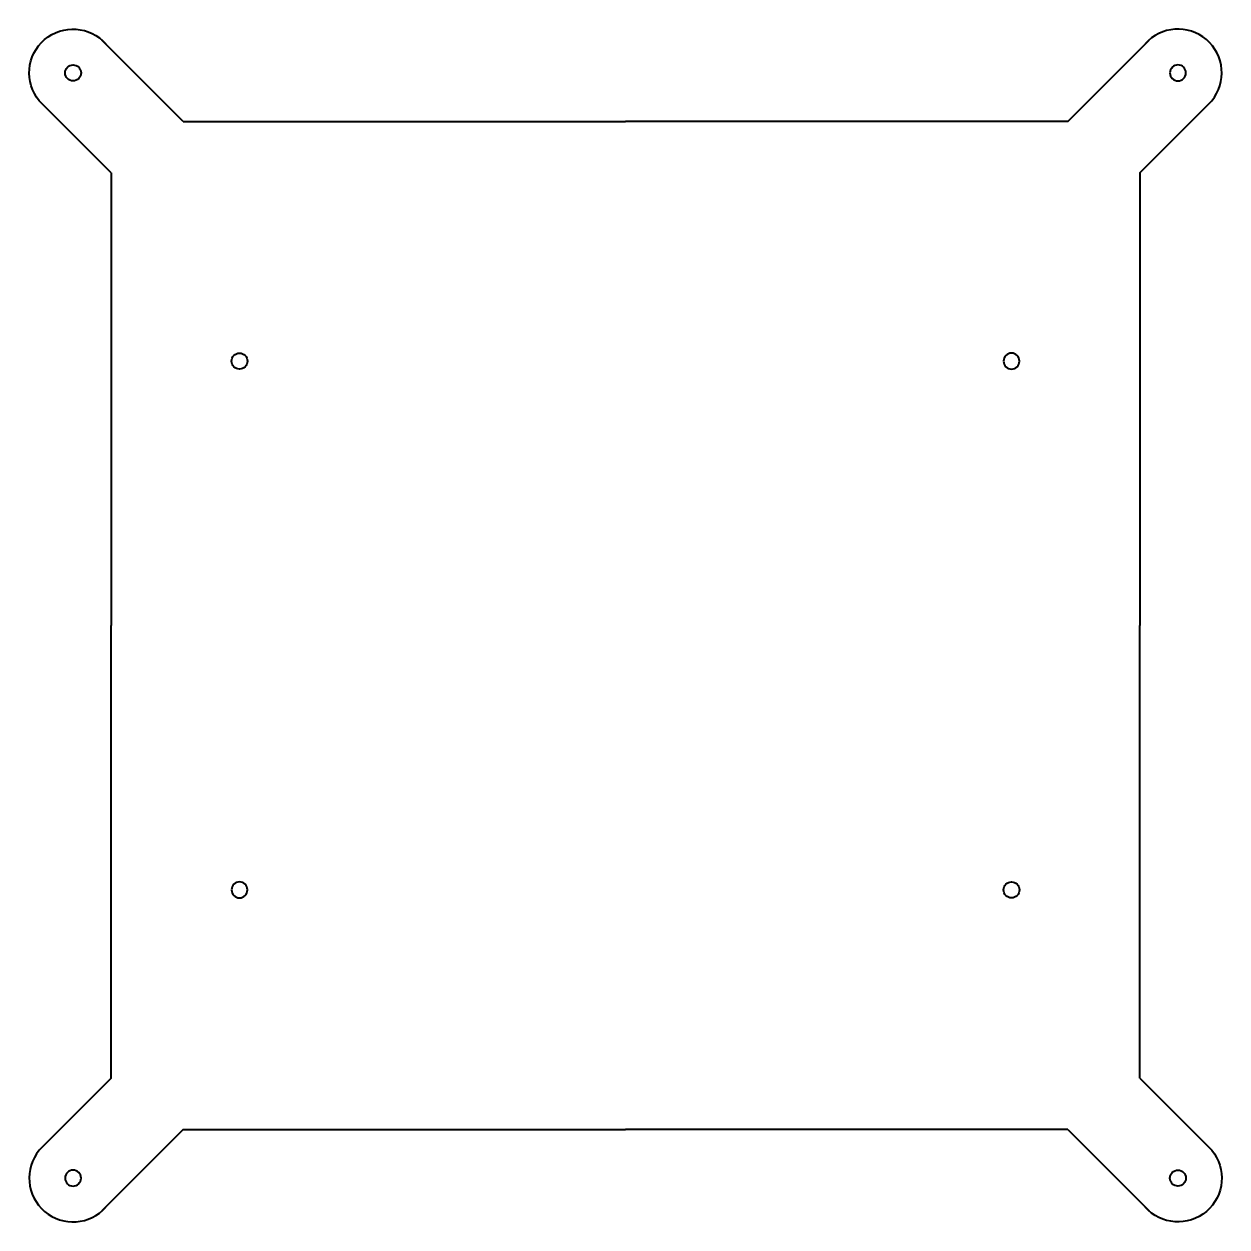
# Model space of a CAD drawing. Header units: inches. Extents: x -11.4 to 11.4, y -11.4 to 11.4.
import ezdxf

# ---------------------------------------------------------------- set-up
doc = ezdxf.new("R2010")
doc.units = ezdxf.units.IN
doc.header["$MEASUREMENT"] = 0
doc.layers.add('Visible', color=7, linetype='Continuous', lineweight=40)

msp = doc.modelspace()

# ---------------------------------------------------------------- linework, layer by layer
at = {"layer": 'Visible'}
for p, q in [((-8.364, 9.533), (-9.903, 11.071)), ((8.364, 9.533), (9.903, 11.071)), ((-9.726, 8.56), (-11.088, 9.922)), ((9.726, 8.56), (11.088, 9.922)), ((-8.364, 9.533), (0, 9.533)), ((8.364, 9.533), (0, 9.533)), ((-9.726, 8.56), (-9.726, 0)), ((9.726, 8.56), (9.726, 0)), ((-9.726, -8.56), (-9.726, 0)), ((9.726, -8.56), (9.726, 0)), ((-9.726, -8.56), (-11.088, -9.922)), ((9.726, -8.56), (11.088, -9.922)), ((-8.364, -9.533), (-9.903, -11.071)), ((-8.364, -9.533), (0, -9.533)), ((8.364, -9.533), (0, -9.533)), ((8.364, -9.533), (9.903, -11.071))]:
    msp.add_line(p, q, dxfattribs=at)
for centre, radius in [((-10.45, 10.45), 0.151), ((-7.301, 5), 0.15), ((7.301, -5), 0.15), ((10.45, -10.45), 0.151)]:
    msp.add_circle(centre, radius, dxfattribs=at)
at = {"layer": 'Visible', "extrusion": (0, 0, -1)}
for centre, radius in [((-10.45, 10.45), 0.151), ((-7.301, 5), 0.15), ((7.301, -5), 0.15), ((10.45, -10.45), 0.151)]:
    msp.add_circle(centre, radius, dxfattribs=at)
for centre, start, end in [((10.45, 10.45), 320.3704, 138.6435), ((-10.45, -10.45), 140.3704, 318.6435)]:
    msp.add_arc(centre, 0.828, start, end, dxfattribs=at)
at = {"layer": 'Visible'}
for centre, start, end in [((10.45, 10.45), 320.3704, 138.6435), ((-10.45, -10.45), 140.3704, 318.6435)]:
    msp.add_arc(centre, 0.828, start, end, dxfattribs=at)

doc.saveas('drawing.dxf')
